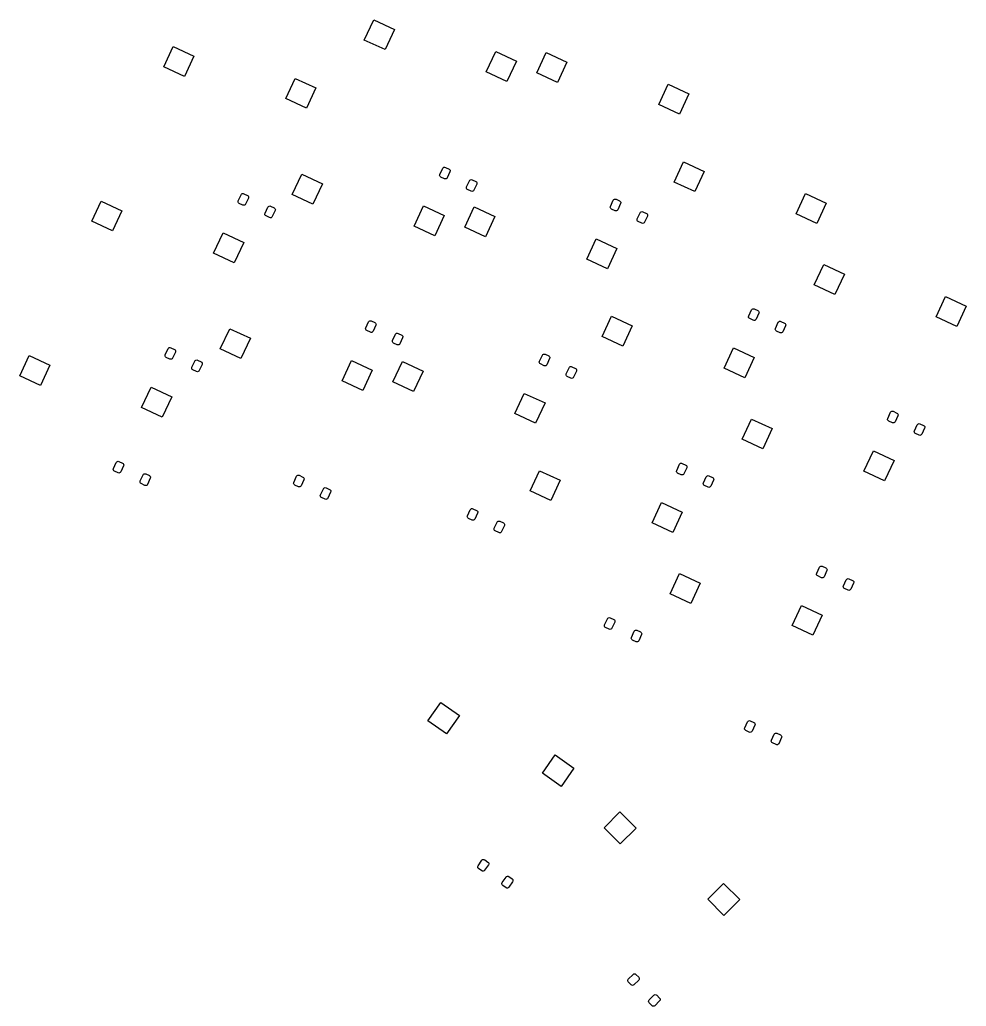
# Model space of a CAD drawing. Extents: x 20 to 261, y -159 to -47.
# Drawn here: x 19.9 to 125.7, y -159.1 to -48.9 of the extents above; entities that cross this region are included whole.
import ezdxf

# ---------------------------------------------------------------- set-up
doc = ezdxf.new("R2010")
doc.units = 0
doc.layers.add('BLACK', color=7, linetype='CONTINUOUS')

msp = doc.modelspace()

# ---------------------------------------------------------------- linework, layer by layer
at = {"layer": 'BLACK', "linetype": 'CONTINUOUS'}
for p, q in [((58.4262, -51.1302), (59.4827, -48.8644)), ((59.4827, -48.8644), (61.7938, -49.9421)), ((61.7938, -49.9421), (60.7372, -52.2078)), ((60.7372, -52.2078), (58.4262, -51.1302)), ((36.0084, -54.129), (37.065, -51.8632)), ((37.065, -51.8632), (39.3761, -52.9409)), ((72.052, -54.6814), (73.1085, -52.4156)), ((73.1085, -52.4156), (75.4196, -53.4933)), ((77.7064, -54.7958), (78.7629, -52.53)), ((78.7629, -52.53), (81.074, -53.6077)), ((39.3761, -52.9409), (38.3195, -55.2067)), ((75.4196, -53.4933), (74.3631, -55.7591)), ((81.074, -53.6077), (80.0175, -55.8735)), ((38.3195, -55.2067), (36.0084, -54.129)), ((74.3631, -55.7591), (72.052, -54.6814)), ((80.0175, -55.8735), (77.7064, -54.7958)), ((49.6342, -57.6802), (50.6908, -55.4145)), ((50.6908, -55.4145), (53.0019, -56.4921)), ((91.3322, -58.347), (92.3888, -56.0813)), ((92.3888, -56.0813), (94.6998, -57.1589)), ((53.0019, -56.4921), (51.9453, -58.7579)), ((94.6998, -57.1589), (93.6433, -59.4247)), ((51.9453, -58.7579), (49.6342, -57.6802)), ((93.6433, -59.4247), (91.3322, -58.347)), ((93.0638, -67.0017), (94.1204, -64.736)), ((94.1204, -64.736), (96.4315, -65.8136)), ((50.3753, -68.3953), (51.4318, -66.1296)), ((51.4318, -66.1296), (53.7429, -67.2072)), ((66.8476, -66.2378), (66.8684, -66.1525)), ((66.8684, -66.1525), (67.1854, -65.4728)), ((67.1854, -65.4728), (67.2373, -65.402)), ((67.2373, -65.402), (67.3123, -65.3564)), ((67.3123, -65.3564), (67.3991, -65.3431)), ((67.3991, -65.3431), (67.4844, -65.3639)), ((67.4844, -65.3639), (67.8922, -65.5541)), ((68.0011, -65.8531), (67.6841, -66.5329)), ((67.8922, -65.5541), (67.963, -65.606)), ((67.963, -65.606), (68.0086, -65.6811)), ((68.0219, -65.7678), (68.0011, -65.8531)), ((68.0086, -65.6811), (68.0219, -65.7678)), ((96.4315, -65.8136), (95.3749, -68.0794)), ((53.7429, -67.2072), (52.6864, -69.473)), ((66.8609, -66.3245), (66.8476, -66.2378)), ((66.9064, -66.3996), (66.8609, -66.3245)), ((66.9772, -66.4515), (66.9064, -66.3996)), ((67.3851, -66.6417), (66.9772, -66.4515)), ((67.4704, -66.6625), (67.3851, -66.6417)), ((67.5571, -66.6492), (67.4704, -66.6625)), ((67.6322, -66.6037), (67.5571, -66.6492)), ((67.6841, -66.5329), (67.6322, -66.6037)), ((69.8592, -67.5471), (70.1762, -66.8674)), ((70.1762, -66.8674), (70.2281, -66.7966)), ((70.2281, -66.7966), (70.3032, -66.7511)), ((70.3032, -66.7511), (70.3899, -66.7377)), ((70.3899, -66.7377), (70.4752, -66.7586)), ((70.4752, -66.7586), (70.883, -66.9488)), ((70.9919, -67.2478), (70.6749, -67.9275)), ((70.883, -66.9488), (70.9538, -67.0007)), ((70.9538, -67.0007), (70.9994, -67.0757)), ((71.0127, -67.1625), (70.9919, -67.2478)), ((70.9994, -67.0757), (71.0127, -67.1625)), ((95.3749, -68.0794), (93.0638, -67.0017)), ((44.6535, -68.4183), (44.7054, -68.3475)), ((44.7054, -68.3475), (44.7804, -68.302)), ((44.7804, -68.302), (44.8672, -68.2886)), ((44.8672, -68.2886), (44.9525, -68.3095)), ((44.9525, -68.3095), (45.3603, -68.4997)), ((69.8384, -67.6324), (69.8592, -67.5471)), ((69.8517, -67.7192), (69.8384, -67.6324)), ((69.8973, -67.7942), (69.8517, -67.7192)), ((69.9681, -67.8461), (69.8973, -67.7942)), ((70.3759, -68.0363), (69.9681, -67.8461)), ((70.4612, -68.0572), (70.3759, -68.0363)), ((70.5479, -68.0438), (70.4612, -68.0572)), ((70.623, -67.9983), (70.5479, -68.0438)), ((70.6749, -67.9275), (70.623, -67.9983)), ((106.69, -70.553), (107.746, -68.2872)), ((107.746, -68.2872), (110.057, -69.3649)), ((27.9576, -71.3942), (29.0141, -69.1284)), ((29.0141, -69.1284), (31.3252, -70.2061)), ((44.3156, -69.1833), (44.3365, -69.0981)), ((44.329, -69.2701), (44.3156, -69.1833)), ((44.3745, -69.3452), (44.329, -69.2701)), ((44.3365, -69.0981), (44.6535, -68.4183)), ((44.4453, -69.3971), (44.3745, -69.3452)), ((44.8532, -69.5873), (44.4453, -69.3971)), ((45.4691, -68.7987), (45.1522, -69.4784)), ((45.3603, -68.4997), (45.4311, -68.5516)), ((45.4311, -68.5516), (45.4767, -68.6267)), ((45.49, -68.7134), (45.4691, -68.7987)), ((45.4767, -68.6267), (45.49, -68.7134)), ((52.6864, -69.473), (50.3753, -68.3953)), ((85.9429, -69.7222), (86.2599, -69.0425)), ((86.2599, -69.0425), (86.3118, -68.9717)), ((86.3118, -68.9717), (86.3869, -68.9261)), ((86.3869, -68.9261), (86.4736, -68.9128)), ((86.4736, -68.9128), (86.5589, -68.9336)), ((86.5589, -68.9336), (86.9667, -69.1238)), ((87.0756, -69.4228), (86.7586, -70.1025)), ((86.9667, -69.1238), (87.0375, -69.1757)), ((87.0375, -69.1757), (87.0831, -69.2508)), ((87.0964, -69.3375), (87.0756, -69.4228)), ((87.0831, -69.2508), (87.0964, -69.3375)), ((110.057, -69.3649), (109.001, -71.6306)), ((31.3252, -70.2061), (30.2686, -72.4718)), ((44.9384, -69.6081), (44.8532, -69.5873)), ((45.0252, -69.5948), (44.9384, -69.6081)), ((45.1003, -69.5492), (45.0252, -69.5948)), ((45.1522, -69.4784), (45.1003, -69.5492)), ((47.3064, -70.578), (47.3273, -70.4927)), ((47.3273, -70.4927), (47.6443, -69.813)), ((47.6443, -69.813), (47.6962, -69.7422)), ((47.6962, -69.7422), (47.7712, -69.6966)), ((47.7712, -69.6966), (47.858, -69.6833)), ((47.858, -69.6833), (47.9433, -69.7042)), ((47.9433, -69.7042), (48.3511, -69.8943)), ((48.46, -70.1933), (48.143, -70.8731)), ((48.3511, -69.8943), (48.4219, -69.9462)), ((48.4219, -69.9462), (48.4675, -70.0213)), ((48.4808, -70.1081), (48.46, -70.1933)), ((48.4675, -70.0213), (48.4808, -70.1081)), ((64.0011, -71.9466), (65.0576, -69.6808)), ((65.0576, -69.6808), (67.3687, -70.7585)), ((69.6555, -72.061), (70.7121, -69.7952)), ((70.7121, -69.7952), (73.0232, -70.8729)), ((85.9221, -69.8075), (85.9429, -69.7222)), ((85.9354, -69.8942), (85.9221, -69.8075)), ((85.981, -69.9693), (85.9354, -69.8942)), ((86.0518, -70.0212), (85.981, -69.9693)), ((86.4596, -70.2114), (86.0518, -70.0212)), ((86.5449, -70.2322), (86.4596, -70.2114)), ((86.6316, -70.2189), (86.5449, -70.2322)), ((86.7067, -70.1733), (86.6316, -70.2189)), ((86.7586, -70.1025), (86.7067, -70.1733)), ((88.9338, -71.1168), (89.2507, -70.4371)), ((89.2507, -70.4371), (89.3026, -70.3663)), ((89.3026, -70.3663), (89.3777, -70.3208)), ((89.3777, -70.3208), (89.4644, -70.3074)), ((89.4644, -70.3074), (89.5497, -70.3283)), ((89.5497, -70.3283), (89.9576, -70.5184)), ((89.9576, -70.5184), (90.0284, -70.5704)), ((90.0284, -70.5704), (90.0739, -70.6454)), ((109.001, -71.6306), (106.69, -70.553)), ((30.2686, -72.4718), (27.9576, -71.3942)), ((47.3198, -70.6648), (47.3064, -70.578)), ((47.3653, -70.7398), (47.3198, -70.6648)), ((47.4361, -70.7917), (47.3653, -70.7398)), ((47.844, -70.9819), (47.4361, -70.7917)), ((47.9293, -71.0028), (47.844, -70.9819)), ((48.016, -70.9894), (47.9293, -71.0028)), ((48.0911, -70.9439), (48.016, -70.9894)), ((48.143, -70.8731), (48.0911, -70.9439)), ((67.3687, -70.7585), (66.3122, -73.0242)), ((73.0232, -70.8729), (71.9666, -73.1386)), ((88.9129, -71.2021), (88.9338, -71.1168)), ((88.9262, -71.2889), (88.9129, -71.2021)), ((88.9718, -71.3639), (88.9262, -71.2889)), ((89.0426, -71.4158), (88.9718, -71.3639)), ((89.4504, -71.606), (89.0426, -71.4158)), ((89.5357, -71.6269), (89.4504, -71.606)), ((89.6225, -71.6135), (89.5357, -71.6269)), ((89.6975, -71.568), (89.6225, -71.6135)), ((89.7494, -71.4972), (89.6975, -71.568)), ((90.0664, -70.8175), (89.7494, -71.4972)), ((90.0873, -70.7322), (90.0664, -70.8175)), ((90.0739, -70.6454), (90.0873, -70.7322)), ((41.5834, -74.9454), (42.6399, -72.6796)), ((42.6399, -72.6796), (44.951, -73.7573)), ((66.3122, -73.0242), (64.0011, -71.9466)), ((71.9666, -73.1386), (69.6555, -72.061)), ((44.951, -73.7573), (43.8945, -76.0231)), ((83.2813, -75.6122), (84.3379, -73.3464)), ((84.3379, -73.3464), (86.649, -74.4241)), ((43.8945, -76.0231), (41.5834, -74.9454)), ((86.649, -74.4241), (85.5924, -76.6899)), ((85.5924, -76.6899), (83.2813, -75.6122)), ((108.719, -78.5056), (109.775, -76.2399)), ((109.775, -76.2399), (112.086, -77.3175)), ((112.086, -77.3175), (111.03, -79.5833)), ((111.03, -79.5833), (108.719, -78.5056)), ((122.345, -82.0569), (123.401, -79.7911)), ((123.401, -79.7911), (125.712, -80.8688)), ((101.392, -81.9708), (101.709, -81.2911)), ((101.709, -81.2911), (101.761, -81.2203)), ((101.761, -81.2203), (101.836, -81.1747)), ((101.836, -81.1747), (101.923, -81.1614)), ((101.923, -81.1614), (102.008, -81.1822)), ((102.008, -81.1822), (102.416, -81.3724)), ((102.416, -81.3724), (102.487, -81.4243)), ((102.487, -81.4243), (102.532, -81.4994)), ((102.545, -81.5861), (102.525, -81.6714)), ((102.532, -81.4994), (102.545, -81.5861)), ((125.712, -80.8688), (124.656, -83.1345)), ((58.5873, -83.3103), (58.9043, -82.6306)), ((58.9043, -82.6306), (58.9562, -82.5598)), ((58.9562, -82.5598), (59.0313, -82.5142)), ((59.0313, -82.5142), (59.118, -82.5009)), ((59.118, -82.5009), (59.2033, -82.5218)), ((59.2033, -82.5218), (59.6111, -82.7119)), ((85.0129, -84.2669), (86.0695, -82.0011)), ((86.0695, -82.0011), (88.3806, -83.0788)), ((101.371, -82.0561), (101.392, -81.9708)), ((101.384, -82.1428), (101.371, -82.0561)), ((101.43, -82.2179), (101.384, -82.1428)), ((101.501, -82.2698), (101.43, -82.2179)), ((101.909, -82.46), (101.501, -82.2698)), ((101.994, -82.4809), (101.909, -82.46)), ((102.081, -82.4675), (101.994, -82.4809)), ((102.156, -82.422), (102.081, -82.4675)), ((102.208, -82.3512), (102.156, -82.422)), ((102.525, -81.6714), (102.208, -82.3512)), ((104.383, -83.3654), (104.7, -82.6857)), ((104.7, -82.6857), (104.752, -82.6149)), ((104.752, -82.6149), (104.827, -82.5694)), ((104.827, -82.5694), (104.913, -82.556)), ((104.913, -82.556), (104.999, -82.5769)), ((104.999, -82.5769), (105.407, -82.7671)), ((124.656, -83.1345), (122.345, -82.0569)), ((42.3244, -85.6605), (43.3809, -83.3947)), ((43.3809, -83.3947), (45.692, -84.4724)), ((58.5665, -83.3956), (58.5873, -83.3103)), ((58.5798, -83.4824), (58.5665, -83.3956)), ((58.6254, -83.5574), (58.5798, -83.4824)), ((58.6962, -83.6093), (58.6254, -83.5574)), ((59.104, -83.7995), (58.6962, -83.6093)), ((59.1893, -83.8204), (59.104, -83.7995)), ((59.3511, -83.7615), (59.2761, -83.807)), ((59.403, -83.6907), (59.3511, -83.7615)), ((59.72, -83.0109), (59.403, -83.6907)), ((59.6111, -82.7119), (59.6819, -82.7638)), ((59.6819, -82.7638), (59.7275, -82.8389)), ((59.7408, -82.9257), (59.72, -83.0109)), ((59.7275, -82.8389), (59.7408, -82.9257)), ((88.3806, -83.0788), (87.324, -85.3446)), ((104.362, -83.4507), (104.383, -83.3654)), ((104.375, -83.5375), (104.362, -83.4507)), ((104.421, -83.6125), (104.375, -83.5375)), ((104.492, -83.6644), (104.421, -83.6125)), ((104.899, -83.8546), (104.492, -83.6644)), ((105.198, -83.7458), (105.146, -83.8166)), ((105.515, -83.0661), (105.198, -83.7458)), ((105.407, -82.7671), (105.477, -82.819)), ((105.477, -82.819), (105.523, -82.894)), ((105.536, -82.9808), (105.515, -83.0661)), ((105.523, -82.894), (105.536, -82.9808)), ((45.692, -84.4724), (44.6355, -86.7382)), ((59.2761, -83.807), (59.1893, -83.8204)), ((61.5573, -84.7902), (61.5782, -84.705)), ((61.5706, -84.877), (61.5573, -84.7902)), ((61.6162, -84.9521), (61.5706, -84.877)), ((61.5782, -84.705), (61.8951, -84.0252)), ((61.8951, -84.0252), (61.947, -83.9544)), ((61.947, -83.9544), (62.0221, -83.9089)), ((62.0221, -83.9089), (62.1089, -83.8955)), ((62.1089, -83.8955), (62.1941, -83.9164)), ((62.1941, -83.9164), (62.602, -84.1066)), ((62.7108, -84.4056), (62.3938, -85.0853)), ((62.602, -84.1066), (62.6728, -84.1585)), ((62.6728, -84.1585), (62.7183, -84.2335)), ((62.7317, -84.3203), (62.7108, -84.4056)), ((62.7183, -84.2335), (62.7317, -84.3203)), ((87.324, -85.3446), (85.0129, -84.2669)), ((104.985, -83.8755), (104.899, -83.8546)), ((105.071, -83.8621), (104.985, -83.8755)), ((105.146, -83.8166), (105.071, -83.8621)), ((36.1696, -86.3091), (36.4866, -85.6294)), ((36.4866, -85.6294), (36.5385, -85.5586)), ((36.5385, -85.5586), (36.6135, -85.5131)), ((36.6135, -85.5131), (36.7003, -85.4997)), ((36.7003, -85.4997), (36.7856, -85.5206)), ((36.7856, -85.5206), (37.1934, -85.7108)), ((37.1934, -85.7108), (37.2642, -85.7627)), ((37.2642, -85.7627), (37.3098, -85.8377)), ((37.3231, -85.9245), (37.3023, -86.0098)), ((37.3098, -85.8377), (37.3231, -85.9245)), ((44.6355, -86.7382), (42.3244, -85.6605)), ((61.687, -85.004), (61.6162, -84.9521)), ((62.0948, -85.1941), (61.687, -85.004)), ((62.1801, -85.215), (62.0948, -85.1941)), ((62.2669, -85.2017), (62.1801, -85.215)), ((62.3419, -85.1561), (62.2669, -85.2017)), ((62.3938, -85.0853), (62.3419, -85.1561)), ((98.6388, -87.8181), (99.6953, -85.5524)), ((99.6953, -85.5524), (102.006, -86.63)), ((19.9067, -88.6593), (20.9632, -86.3935)), ((20.9632, -86.3935), (23.2743, -87.4712)), ((36.1487, -86.3944), (36.1696, -86.3091)), ((36.1621, -86.4812), (36.1487, -86.3944)), ((36.2076, -86.5562), (36.1621, -86.4812)), ((36.2784, -86.6081), (36.2076, -86.5562)), ((36.6863, -86.7983), (36.2784, -86.6081)), ((36.7716, -86.8192), (36.6863, -86.7983)), ((36.8583, -86.8058), (36.7716, -86.8192)), ((36.9334, -86.7603), (36.8583, -86.8058)), ((36.9853, -86.6895), (36.9334, -86.7603)), ((37.3023, -86.0098), (36.9853, -86.6895)), ((39.1604, -87.7038), (39.4774, -87.0241)), ((39.4774, -87.0241), (39.5293, -86.9533)), ((39.5293, -86.9533), (39.6044, -86.9077)), ((39.6044, -86.9077), (39.6911, -86.8944)), ((39.6911, -86.8944), (39.7764, -86.9152)), ((39.7764, -86.9152), (40.1842, -87.1054)), ((40.1842, -87.1054), (40.255, -87.1573)), ((55.9502, -89.2117), (57.0068, -86.946)), ((57.0068, -86.946), (59.3178, -88.0236)), ((61.6291, -89.3375), (62.6857, -87.0718)), ((62.6857, -87.0718), (64.9967, -88.1494)), ((77.9872, -87.1267), (78.0081, -87.0414)), ((78.0081, -87.0414), (78.325, -86.3617)), ((78.325, -86.3617), (78.3769, -86.2909)), ((78.3769, -86.2909), (78.452, -86.2454)), ((78.452, -86.2454), (78.5388, -86.232)), ((78.5388, -86.232), (78.624, -86.2529)), ((78.624, -86.2529), (79.0319, -86.4431)), ((79.1407, -86.7421), (78.8237, -87.4218)), ((79.0319, -86.4431), (79.1027, -86.495)), ((79.1027, -86.495), (79.1482, -86.57)), ((79.1616, -86.6568), (79.1407, -86.7421)), ((79.1482, -86.57), (79.1616, -86.6568)), ((102.006, -86.63), (100.95, -88.8958)), ((23.2743, -87.4712), (22.2178, -89.737)), ((39.1396, -87.7891), (39.1604, -87.7038)), ((39.1529, -87.8758), (39.1396, -87.7891)), ((39.1985, -87.9509), (39.1529, -87.8758)), ((39.2693, -88.0028), (39.1985, -87.9509)), ((39.6771, -88.193), (39.2693, -88.0028)), ((39.7624, -88.2138), (39.6771, -88.193)), ((39.8491, -88.2005), (39.7624, -88.2138)), ((39.9242, -88.1549), (39.8491, -88.2005)), ((39.9761, -88.0841), (39.9242, -88.1549)), ((40.2931, -87.4044), (39.9761, -88.0841)), ((40.255, -87.1573), (40.3006, -87.2324)), ((40.3139, -87.3191), (40.2931, -87.4044)), ((40.3006, -87.2324), (40.3139, -87.3191)), ((59.3178, -88.0236), (58.2613, -90.2894)), ((64.9967, -88.1494), (63.9402, -90.4152)), ((78.0006, -87.2135), (77.9872, -87.1267)), ((78.0461, -87.2885), (78.0006, -87.2135)), ((78.1169, -87.3405), (78.0461, -87.2885)), ((78.5247, -87.5306), (78.1169, -87.3405)), ((78.61, -87.5515), (78.5247, -87.5306)), ((78.6968, -87.5381), (78.61, -87.5515)), ((78.7718, -87.4926), (78.6968, -87.5381)), ((78.8237, -87.4218), (78.7718, -87.4926)), ((80.9989, -88.4361), (81.3158, -87.7564)), ((81.3158, -87.7564), (81.3678, -87.6856)), ((81.3678, -87.6856), (81.4428, -87.64)), ((81.4428, -87.64), (81.5296, -87.6267)), ((81.5296, -87.6267), (81.6149, -87.6475)), ((81.6149, -87.6475), (82.0227, -87.8377)), ((82.1315, -88.1367), (81.8146, -88.8164)), ((82.0227, -87.8377), (82.0935, -87.8896)), ((82.0935, -87.8896), (82.139, -87.9647)), ((82.1524, -88.0514), (82.1315, -88.1367)), ((82.139, -87.9647), (82.1524, -88.0514)), ((100.95, -88.8958), (98.6388, -87.8181)), ((22.2178, -89.737), (19.9067, -88.6593)), ((58.2613, -90.2894), (55.9502, -89.2117)), ((80.978, -88.5214), (80.9989, -88.4361)), ((80.9914, -88.6081), (80.978, -88.5214)), ((81.0369, -88.6832), (80.9914, -88.6081)), ((81.1077, -88.7351), (81.0369, -88.6832)), ((81.5155, -88.9253), (81.1077, -88.7351)), ((81.6008, -88.9461), (81.5155, -88.9253)), ((81.6876, -88.9328), (81.6008, -88.9461)), ((81.7626, -88.8872), (81.6876, -88.9328)), ((81.8146, -88.8164), (81.7626, -88.8872)), ((33.5325, -92.2106), (34.589, -89.9448)), ((34.589, -89.9448), (36.9001, -91.0225)), ((63.9402, -90.4152), (61.6291, -89.3375)), ((36.9001, -91.0225), (35.8436, -93.2882)), ((75.2549, -92.8888), (76.3115, -90.623)), ((76.3115, -90.623), (78.6226, -91.7007)), ((35.8436, -93.2882), (33.5325, -92.2106)), ((78.6226, -91.7007), (77.566, -93.9664)), ((117.377, -92.6254), (117.463, -92.612)), ((117.463, -92.612), (117.549, -92.6329)), ((77.566, -93.9664), (75.2549, -92.8888)), ((100.643, -95.7594), (101.7, -93.4936)), ((101.7, -93.4936), (104.011, -94.5713)), ((116.912, -93.5067), (116.933, -93.4215)), ((116.925, -93.5935), (116.912, -93.5067)), ((116.971, -93.6686), (116.925, -93.5935)), ((116.933, -93.4215), (117.25, -92.7417)), ((117.042, -93.7205), (116.971, -93.6686)), ((117.449, -93.9106), (117.042, -93.7205)), ((117.25, -92.7417), (117.302, -92.6709)), ((117.302, -92.6709), (117.377, -92.6254)), ((117.549, -92.6329), (117.956, -92.8231)), ((118.065, -93.1221), (117.748, -93.8018)), ((117.956, -92.8231), (118.027, -92.875)), ((118.027, -92.875), (118.073, -92.95)), ((118.086, -93.0368), (118.065, -93.1221)), ((118.073, -92.95), (118.086, -93.0368)), ((104.011, -94.5713), (102.955, -96.8371)), ((117.535, -93.9315), (117.449, -93.9106)), ((117.621, -93.9182), (117.535, -93.9315)), ((117.696, -93.8726), (117.621, -93.9182)), ((117.748, -93.8018), (117.696, -93.8726)), ((119.903, -94.9014), (119.924, -94.8161)), ((119.924, -94.8161), (120.24, -94.1364)), ((120.24, -94.1364), (120.292, -94.0656)), ((120.292, -94.0656), (120.367, -94.02)), ((120.367, -94.02), (120.454, -94.0067)), ((120.454, -94.0067), (120.539, -94.0275)), ((120.539, -94.0275), (120.947, -94.2177)), ((121.056, -94.5167), (120.739, -95.1965)), ((120.947, -94.2177), (121.018, -94.2696)), ((121.018, -94.2696), (121.064, -94.3447)), ((121.077, -94.4315), (121.056, -94.5167)), ((121.064, -94.3447), (121.077, -94.4315)), ((102.955, -96.8371), (100.643, -95.7594)), ((119.916, -94.9881), (119.903, -94.9014)), ((119.962, -95.0632), (119.916, -94.9881)), ((120.032, -95.1151), (119.962, -95.0632)), ((120.44, -95.3053), (120.032, -95.1151)), ((120.525, -95.3262), (120.44, -95.3053)), ((120.612, -95.3128), (120.525, -95.3262)), ((120.687, -95.2673), (120.612, -95.3128)), ((120.739, -95.1965), (120.687, -95.2673)), ((114.269, -99.3106), (115.326, -97.0449)), ((115.326, -97.0449), (117.637, -98.1225)), ((117.637, -98.1225), (116.58, -100.388)), ((30.3608, -99.1096), (30.3816, -99.0244)), ((30.3741, -99.1964), (30.3608, -99.1096)), ((30.4197, -99.2715), (30.3741, -99.1964)), ((30.3816, -99.0244), (30.6986, -98.3446)), ((30.6986, -98.3446), (30.7505, -98.2738)), ((30.7505, -98.2738), (30.8256, -98.2283)), ((30.8256, -98.2283), (30.9123, -98.2149)), ((30.9123, -98.2149), (30.9976, -98.2358)), ((30.9976, -98.2358), (31.4055, -98.426)), ((31.5143, -98.725), (31.1973, -99.4047)), ((31.4055, -98.426), (31.4763, -98.4779)), ((31.4763, -98.4779), (31.5218, -98.5529)), ((31.5352, -98.6397), (31.5143, -98.725)), ((31.5218, -98.5529), (31.5352, -98.6397)), ((93.3202, -99.3212), (93.341, -99.236)), ((93.341, -99.236), (93.658, -98.5562)), ((93.658, -98.5562), (93.7099, -98.4854)), ((93.7099, -98.4854), (93.7849, -98.4399)), ((93.7849, -98.4399), (93.8717, -98.4265)), ((93.8717, -98.4265), (93.957, -98.4474)), ((93.957, -98.4474), (94.3648, -98.6376)), ((94.4737, -98.9366), (94.1567, -99.6163)), ((94.3648, -98.6376), (94.4356, -98.6895)), ((94.4356, -98.6895), (94.4812, -98.7645)), ((94.4945, -98.8513), (94.4737, -98.9366)), ((94.4812, -98.7645), (94.4945, -98.8513)), ((30.4905, -99.3234), (30.4197, -99.2715)), ((30.8983, -99.5135), (30.4905, -99.3234)), ((30.9836, -99.5344), (30.8983, -99.5135)), ((31.0704, -99.5211), (30.9836, -99.5344)), ((31.1454, -99.4755), (31.0704, -99.5211)), ((31.1973, -99.4047), (31.1454, -99.4755)), ((33.3725, -100.419), (33.6894, -99.7393)), ((33.6894, -99.7393), (33.7413, -99.6685)), ((33.7413, -99.6685), (33.8164, -99.6229)), ((33.8164, -99.6229), (33.9032, -99.6096)), ((33.9032, -99.6096), (33.9884, -99.6304)), ((33.9884, -99.6304), (34.3963, -99.8206)), ((34.5051, -100.12), (34.1881, -100.799)), ((34.3963, -99.8206), (34.4671, -99.8725)), ((34.4671, -99.8725), (34.5126, -99.9476)), ((34.526, -100.034), (34.5051, -100.12)), ((34.5126, -99.9476), (34.526, -100.034)), ((50.5365, -100.575), (50.8534, -99.8957)), ((50.8534, -99.8957), (50.9053, -99.8249)), ((50.9053, -99.8249), (50.9804, -99.7794)), ((50.9804, -99.7794), (51.0672, -99.766)), ((51.0672, -99.766), (51.1524, -99.7869)), ((51.1524, -99.7869), (51.5603, -99.9771)), ((51.6691, -100.276), (51.3521, -100.956)), ((51.5603, -99.9771), (51.6311, -100.029)), ((51.6311, -100.029), (51.6766, -100.104)), ((51.69, -100.191), (51.6691, -100.276)), ((51.6766, -100.104), (51.69, -100.191)), ((76.9621, -101.532), (78.0186, -99.2663)), ((78.0186, -99.2663), (80.3297, -100.344)), ((93.3335, -99.408), (93.3202, -99.3212)), ((93.379, -99.4831), (93.3335, -99.408)), ((93.4498, -99.535), (93.379, -99.4831)), ((93.8577, -99.7251), (93.4498, -99.535)), ((93.943, -99.746), (93.8577, -99.7251)), ((94.0297, -99.7327), (93.943, -99.746)), ((94.1048, -99.6871), (94.0297, -99.7327)), ((94.1567, -99.6163), (94.1048, -99.6871)), ((96.3318, -100.631), (96.6488, -99.9509)), ((96.6488, -99.9509), (96.7007, -99.8801)), ((96.7007, -99.8801), (96.7758, -99.8345)), ((96.7758, -99.8345), (96.8625, -99.8212)), ((96.8625, -99.8212), (96.9478, -99.842)), ((96.9478, -99.842), (97.3556, -100.032)), ((97.4645, -100.331), (97.1475, -101.011)), ((97.3556, -100.032), (97.4264, -100.084)), ((97.4264, -100.084), (97.472, -100.159)), ((97.4853, -100.246), (97.4645, -100.331)), ((97.472, -100.159), (97.4853, -100.246)), ((116.58, -100.388), (114.269, -99.3106)), ((33.3516, -100.504), (33.3725, -100.419)), ((33.3649, -100.591), (33.3516, -100.504)), ((33.4105, -100.666), (33.3649, -100.591)), ((33.4813, -100.718), (33.4105, -100.666)), ((33.8891, -100.908), (33.4813, -100.718)), ((33.9744, -100.929), (33.8891, -100.908)), ((34.0612, -100.916), (33.9744, -100.929)), ((34.1362, -100.87), (34.0612, -100.916)), ((34.1881, -100.799), (34.1362, -100.87)), ((50.5156, -100.661), (50.5365, -100.575)), ((50.5289, -100.748), (50.5156, -100.661)), ((50.5745, -100.823), (50.5289, -100.748)), ((50.6453, -100.874), (50.5745, -100.823)), ((51.0531, -101.065), (50.6453, -100.874)), ((51.1384, -101.086), (51.0531, -101.065)), ((51.2252, -101.072), (51.1384, -101.086)), ((51.3002, -101.027), (51.2252, -101.072)), ((51.3521, -100.956), (51.3002, -101.027)), ((53.5273, -101.97), (53.8442, -101.29)), ((53.8442, -101.29), (53.8962, -101.22)), ((53.8962, -101.22), (53.9712, -101.174)), ((53.9712, -101.174), (54.058, -101.161)), ((54.058, -101.161), (54.1432, -101.182)), ((54.1432, -101.182), (54.5511, -101.372)), ((54.5511, -101.372), (54.6219, -101.424)), ((54.6219, -101.424), (54.6674, -101.499)), ((80.3297, -100.344), (79.2732, -102.61)), ((96.311, -100.716), (96.3318, -100.631)), ((96.3243, -100.803), (96.311, -100.716)), ((96.3699, -100.878), (96.3243, -100.803)), ((96.4407, -100.93), (96.3699, -100.878)), ((96.8485, -101.12), (96.4407, -100.93)), ((96.9338, -101.141), (96.8485, -101.12)), ((97.0205, -101.127), (96.9338, -101.141)), ((97.0956, -101.082), (97.0205, -101.127)), ((97.1475, -101.011), (97.0956, -101.082)), ((53.5064, -102.055), (53.5273, -101.97)), ((53.5198, -102.142), (53.5064, -102.055)), ((53.5653, -102.217), (53.5198, -102.142)), ((53.6361, -102.269), (53.5653, -102.217)), ((54.0439, -102.459), (53.6361, -102.269)), ((54.1292, -102.48), (54.0439, -102.459)), ((54.216, -102.467), (54.1292, -102.48)), ((54.291, -102.421), (54.216, -102.467)), ((54.343, -102.35), (54.291, -102.421)), ((54.6599, -101.671), (54.343, -102.35)), ((54.6808, -101.585), (54.6599, -101.671)), ((54.6674, -101.499), (54.6808, -101.585)), ((79.2732, -102.61), (76.9621, -101.532)), ((69.9572, -104.307), (70.2741, -103.627)), ((70.2741, -103.627), (70.3261, -103.556)), ((70.3261, -103.556), (70.4011, -103.511)), ((70.4011, -103.511), (70.4879, -103.497)), ((70.4879, -103.497), (70.5732, -103.518)), ((70.5732, -103.518), (70.981, -103.708)), ((90.5879, -105.083), (91.6444, -102.818)), ((91.6444, -102.818), (93.9555, -103.895)), ((69.9363, -104.392), (69.9572, -104.307)), ((69.9497, -104.479), (69.9363, -104.392)), ((69.9952, -104.554), (69.9497, -104.479)), ((70.066, -104.606), (69.9952, -104.554)), ((70.4739, -104.796), (70.066, -104.606)), ((70.7729, -104.687), (70.721, -104.758)), ((71.0898, -104.007), (70.7729, -104.687)), ((70.981, -103.708), (71.0518, -103.76)), ((71.0518, -103.76), (71.0973, -103.835)), ((71.1107, -103.922), (71.0898, -104.007)), ((71.0973, -103.835), (71.1107, -103.922)), ((93.9555, -103.895), (92.899, -106.161)), ((70.5591, -104.817), (70.4739, -104.796)), ((70.6459, -104.803), (70.5591, -104.817)), ((70.721, -104.758), (70.6459, -104.803)), ((72.9271, -105.787), (72.948, -105.701)), ((72.9405, -105.873), (72.9271, -105.787)), ((72.948, -105.701), (73.265, -105.022)), ((73.265, -105.022), (73.3169, -104.951)), ((73.3169, -104.951), (73.3919, -104.905)), ((73.3919, -104.905), (73.4787, -104.892)), ((73.4787, -104.892), (73.564, -104.913)), ((73.564, -104.913), (73.9718, -105.103)), ((74.0806, -105.402), (73.7637, -106.082)), ((73.9718, -105.103), (74.0426, -105.155)), ((74.0426, -105.155), (74.0882, -105.23)), ((74.1015, -105.317), (74.0806, -105.402)), ((74.0882, -105.23), (74.1015, -105.317)), ((92.899, -106.161), (90.5879, -105.083)), ((72.986, -105.948), (72.9405, -105.873)), ((73.0568, -106), (72.986, -105.948)), ((73.4647, -106.19), (73.0568, -106)), ((73.5499, -106.211), (73.4647, -106.19)), ((73.6367, -106.198), (73.5499, -106.211)), ((73.7118, -106.152), (73.6367, -106.198)), ((73.7637, -106.082), (73.7118, -106.152)), ((108.996, -110.74), (109.313, -110.06)), ((109.313, -110.06), (109.365, -109.989)), ((109.365, -109.989), (109.44, -109.944)), ((109.44, -109.944), (109.527, -109.93)), ((109.527, -109.93), (109.612, -109.951)), ((109.612, -109.951), (110.02, -110.141)), ((110.02, -110.141), (110.091, -110.193)), ((110.091, -110.193), (110.136, -110.268)), ((92.6171, -113.036), (93.6736, -110.77)), ((93.6736, -110.77), (95.9847, -111.848)), ((108.975, -110.825), (108.996, -110.74)), ((108.988, -110.912), (108.975, -110.825)), ((109.034, -110.987), (108.988, -110.912)), ((109.105, -111.039), (109.034, -110.987)), ((109.513, -111.229), (109.105, -111.039)), ((109.598, -111.25), (109.513, -111.229)), ((109.685, -111.237), (109.598, -111.25)), ((109.76, -111.191), (109.685, -111.237)), ((109.812, -111.12), (109.76, -111.191)), ((110.129, -110.44), (109.812, -111.12)), ((110.15, -110.355), (110.129, -110.44)), ((110.136, -110.268), (110.15, -110.355)), ((112.356, -111.384), (112.431, -111.338)), ((112.431, -111.338), (112.518, -111.325)), ((112.518, -111.325), (112.603, -111.346)), ((112.603, -111.346), (113.011, -111.536)), ((95.9847, -111.848), (94.9281, -114.114)), ((111.966, -112.22), (111.987, -112.135)), ((111.979, -112.307), (111.966, -112.22)), ((112.025, -112.382), (111.979, -112.307)), ((111.987, -112.135), (112.304, -111.455)), ((112.096, -112.434), (112.025, -112.382)), ((112.503, -112.624), (112.096, -112.434)), ((112.304, -111.455), (112.356, -111.384)), ((113.119, -111.835), (112.802, -112.515)), ((113.011, -111.536), (113.081, -111.588)), ((113.081, -111.588), (113.127, -111.663)), ((113.14, -111.75), (113.119, -111.835)), ((113.127, -111.663), (113.14, -111.75)), ((94.9281, -114.114), (92.6171, -113.036)), ((112.589, -112.645), (112.503, -112.624)), ((112.676, -112.631), (112.589, -112.645)), ((112.751, -112.586), (112.676, -112.631)), ((112.802, -112.515), (112.751, -112.586)), ((106.243, -116.587), (107.299, -114.321)), ((107.299, -114.321), (109.611, -115.399)), ((85.6071, -115.821), (85.659, -115.751)), ((85.659, -115.751), (85.7341, -115.705)), ((85.7341, -115.705), (85.8208, -115.692)), ((85.8208, -115.692), (85.9061, -115.713)), ((85.9061, -115.713), (86.3139, -115.903)), ((109.611, -115.399), (108.554, -117.665)), ((85.2693, -116.586), (85.2901, -116.501)), ((85.2826, -116.673), (85.2693, -116.586)), ((85.3282, -116.748), (85.2826, -116.673)), ((85.2901, -116.501), (85.6071, -115.821)), ((85.399, -116.8), (85.3282, -116.748)), ((85.8068, -116.99), (85.399, -116.8)), ((86.1058, -116.881), (86.0539, -116.952)), ((86.4228, -116.202), (86.1058, -116.881)), ((86.3139, -115.903), (86.3847, -115.955)), ((86.3847, -115.955), (86.4303, -116.03)), ((86.4436, -116.116), (86.4228, -116.202)), ((86.4303, -116.03), (86.4436, -116.116)), ((108.554, -117.665), (106.243, -116.587)), ((85.8921, -117.011), (85.8068, -116.99)), ((85.9789, -116.998), (85.8921, -117.011)), ((86.0539, -116.952), (85.9789, -116.998)), ((88.2601, -117.981), (88.281, -117.896)), ((88.2734, -118.068), (88.2601, -117.981)), ((88.281, -117.896), (88.5979, -117.216)), ((88.5979, -117.216), (88.6498, -117.145)), ((88.6498, -117.145), (88.7249, -117.1)), ((88.7249, -117.1), (88.8117, -117.086)), ((88.8117, -117.086), (88.8969, -117.107)), ((88.8969, -117.107), (89.3048, -117.297)), ((89.4136, -117.596), (89.0966, -118.276)), ((89.3048, -117.297), (89.3756, -117.349)), ((89.3756, -117.349), (89.4211, -117.424)), ((89.4345, -117.511), (89.4136, -117.596)), ((89.4211, -117.424), (89.4345, -117.511)), ((88.319, -118.143), (88.2734, -118.068)), ((88.3898, -118.195), (88.319, -118.143)), ((88.7976, -118.385), (88.3898, -118.195)), ((88.8829, -118.406), (88.7976, -118.385)), ((88.9697, -118.392), (88.8829, -118.406)), ((89.0447, -118.347), (88.9697, -118.392)), ((89.0966, -118.276), (89.0447, -118.347)), ((65.534, -127.23), (66.9679, -125.182)), ((66.9679, -125.182), (69.0568, -126.644)), ((69.0568, -126.644), (67.6228, -128.692)), ((67.6228, -128.692), (65.534, -127.23)), ((100.945, -128.005), (101.262, -127.325)), ((101.262, -127.325), (101.314, -127.255)), ((101.314, -127.255), (101.389, -127.209)), ((101.389, -127.209), (101.476, -127.196)), ((101.476, -127.196), (101.561, -127.216)), ((101.561, -127.216), (101.969, -127.407)), ((102.078, -127.706), (101.761, -128.385)), ((101.969, -127.407), (102.04, -127.459)), ((102.04, -127.459), (102.085, -127.534)), ((102.099, -127.62), (102.078, -127.706)), ((102.085, -127.534), (102.099, -127.62)), ((100.924, -128.09), (100.945, -128.005)), ((100.938, -128.177), (100.924, -128.09)), ((100.983, -128.252), (100.938, -128.177)), ((101.054, -128.304), (100.983, -128.252)), ((101.462, -128.494), (101.054, -128.304)), ((101.547, -128.515), (101.462, -128.494)), ((101.634, -128.502), (101.547, -128.515)), ((101.709, -128.456), (101.634, -128.502)), ((101.761, -128.385), (101.709, -128.456)), ((103.936, -129.4), (104.253, -128.72)), ((104.253, -128.72), (104.305, -128.649)), ((104.305, -128.649), (104.38, -128.604)), ((104.38, -128.604), (104.467, -128.59)), ((104.467, -128.59), (104.552, -128.611)), ((104.552, -128.611), (104.96, -128.801)), ((104.96, -128.801), (105.031, -128.853)), ((105.031, -128.853), (105.076, -128.928)), ((105.076, -128.928), (105.089, -129.015)), ((103.915, -129.485), (103.936, -129.4)), ((103.928, -129.572), (103.915, -129.485)), ((103.974, -129.647), (103.928, -129.572)), ((104.045, -129.699), (103.974, -129.647)), ((104.453, -129.889), (104.045, -129.699)), ((104.538, -129.91), (104.453, -129.889)), ((104.625, -129.896), (104.538, -129.91)), ((104.7, -129.851), (104.625, -129.896)), ((104.752, -129.78), (104.7, -129.851)), ((105.069, -129.1), (104.752, -129.78)), ((105.089, -129.015), (105.069, -129.1)), ((78.3361, -133.093), (79.7701, -131.045)), ((79.7701, -131.045), (81.8589, -132.508)), ((80.425, -134.556), (78.3361, -133.093)), ((81.8589, -132.508), (80.425, -134.556)), ((85.226, -139.181), (86.9938, -137.413)), ((86.9938, -137.413), (88.7969, -139.216)), ((87.0291, -140.984), (85.226, -139.181)), ((88.7969, -139.216), (87.0291, -140.984)), ((71.1362, -143.417), (71.5664, -142.803)), ((71.5664, -142.803), (71.6298, -142.742)), ((71.6298, -142.742), (71.7116, -142.711)), ((71.7116, -142.711), (71.7994, -142.712)), ((71.7994, -142.712), (71.8797, -142.748)), ((72.3036, -143.319), (71.8734, -143.934)), ((71.8797, -142.748), (72.2483, -143.006)), ((72.2483, -143.006), (72.309, -143.069)), ((72.3389, -143.239), (72.3036, -143.319)), ((72.309, -143.069), (72.3409, -143.151)), ((72.3409, -143.151), (72.3389, -143.239)), ((71.0989, -143.586), (71.1008, -143.498)), ((71.1307, -143.667), (71.0989, -143.586)), ((71.1008, -143.498), (71.1362, -143.417)), ((71.1914, -143.731), (71.1307, -143.667)), ((71.56, -143.989), (71.1914, -143.731)), ((71.6404, -144.024), (71.56, -143.989)), ((71.7282, -144.026), (71.6404, -144.024)), ((71.81, -143.994), (71.7282, -144.026)), ((71.8734, -143.934), (71.81, -143.994)), ((73.8021, -145.478), (73.804, -145.391)), ((73.8339, -145.56), (73.8021, -145.478)), ((73.804, -145.391), (73.8394, -145.31)), ((73.8394, -145.31), (74.2696, -144.696)), ((74.2696, -144.696), (74.333, -144.635)), ((74.333, -144.635), (74.4148, -144.603)), ((74.4148, -144.603), (74.5026, -144.605)), ((74.5026, -144.605), (74.5829, -144.641)), ((75.0068, -145.212), (74.5766, -145.826)), ((74.5829, -144.641), (74.9515, -144.899)), ((74.9515, -144.899), (75.0122, -144.962)), ((75.0421, -145.132), (75.0068, -145.212)), ((75.0122, -144.962), (75.0441, -145.044)), ((75.0441, -145.044), (75.0421, -145.132)), ((96.8155, -147.178), (98.5832, -145.41)), ((98.5832, -145.41), (100.386, -147.213)), ((73.8946, -145.624), (73.8339, -145.56)), ((74.2632, -145.882), (73.8946, -145.624)), ((74.3436, -145.917), (74.2632, -145.882)), ((74.4314, -145.919), (74.3436, -145.917)), ((74.5132, -145.887), (74.4314, -145.919)), ((74.5766, -145.826), (74.5132, -145.887)), ((98.6186, -148.981), (96.8155, -147.178)), ((100.386, -147.213), (98.6186, -148.981)), ((87.8662, -156.255), (87.8833, -156.168)), ((87.8833, -156.341), (87.8662, -156.255)), ((87.8833, -156.168), (87.9321, -156.095)), ((87.9321, -156.414), (87.8833, -156.341)), ((87.9321, -156.095), (88.4624, -155.565)), ((88.2503, -156.732), (87.9321, -156.414)), ((88.4624, -155.565), (88.5354, -155.516)), ((88.5354, -155.516), (88.6215, -155.499)), ((89.0988, -156.201), (88.5685, -156.732)), ((88.6215, -155.499), (88.7076, -155.516)), ((88.7076, -155.516), (88.7806, -155.565)), ((88.7806, -155.565), (89.0988, -155.883)), ((89.0988, -155.883), (89.1476, -155.956)), ((89.1476, -156.128), (89.0988, -156.201)), ((89.1476, -155.956), (89.1647, -156.042)), ((89.1647, -156.042), (89.1476, -156.128)), ((88.3233, -156.781), (88.2503, -156.732)), ((88.4094, -156.798), (88.3233, -156.781)), ((88.4955, -156.781), (88.4094, -156.798)), ((88.5685, -156.732), (88.4955, -156.781)), ((90.1996, -158.588), (90.2168, -158.502)), ((90.2168, -158.674), (90.1996, -158.588)), ((90.2168, -158.502), (90.2655, -158.429)), ((90.2655, -158.747), (90.2168, -158.674)), ((90.2655, -158.429), (90.7959, -157.899)), ((90.5837, -159.065), (90.2655, -158.747)), ((90.7959, -157.899), (90.8689, -157.85)), ((90.8689, -157.85), (90.955, -157.833)), ((91.4323, -158.535), (90.9019, -159.065)), ((90.955, -157.833), (91.0411, -157.85)), ((91.0411, -157.85), (91.1141, -157.899)), ((91.1141, -157.899), (91.4323, -158.217)), ((91.4323, -158.217), (91.481, -158.29)), ((91.481, -158.462), (91.4323, -158.535)), ((91.481, -158.29), (91.4982, -158.376)), ((91.4982, -158.376), (91.481, -158.462)), ((90.6567, -159.114), (90.5837, -159.065)), ((90.7428, -159.131), (90.6567, -159.114)), ((90.8289, -159.114), (90.7428, -159.131)), ((90.9019, -159.065), (90.8289, -159.114))]:
    msp.add_line(p, q, dxfattribs=at)

doc.saveas('drawing.dxf')
